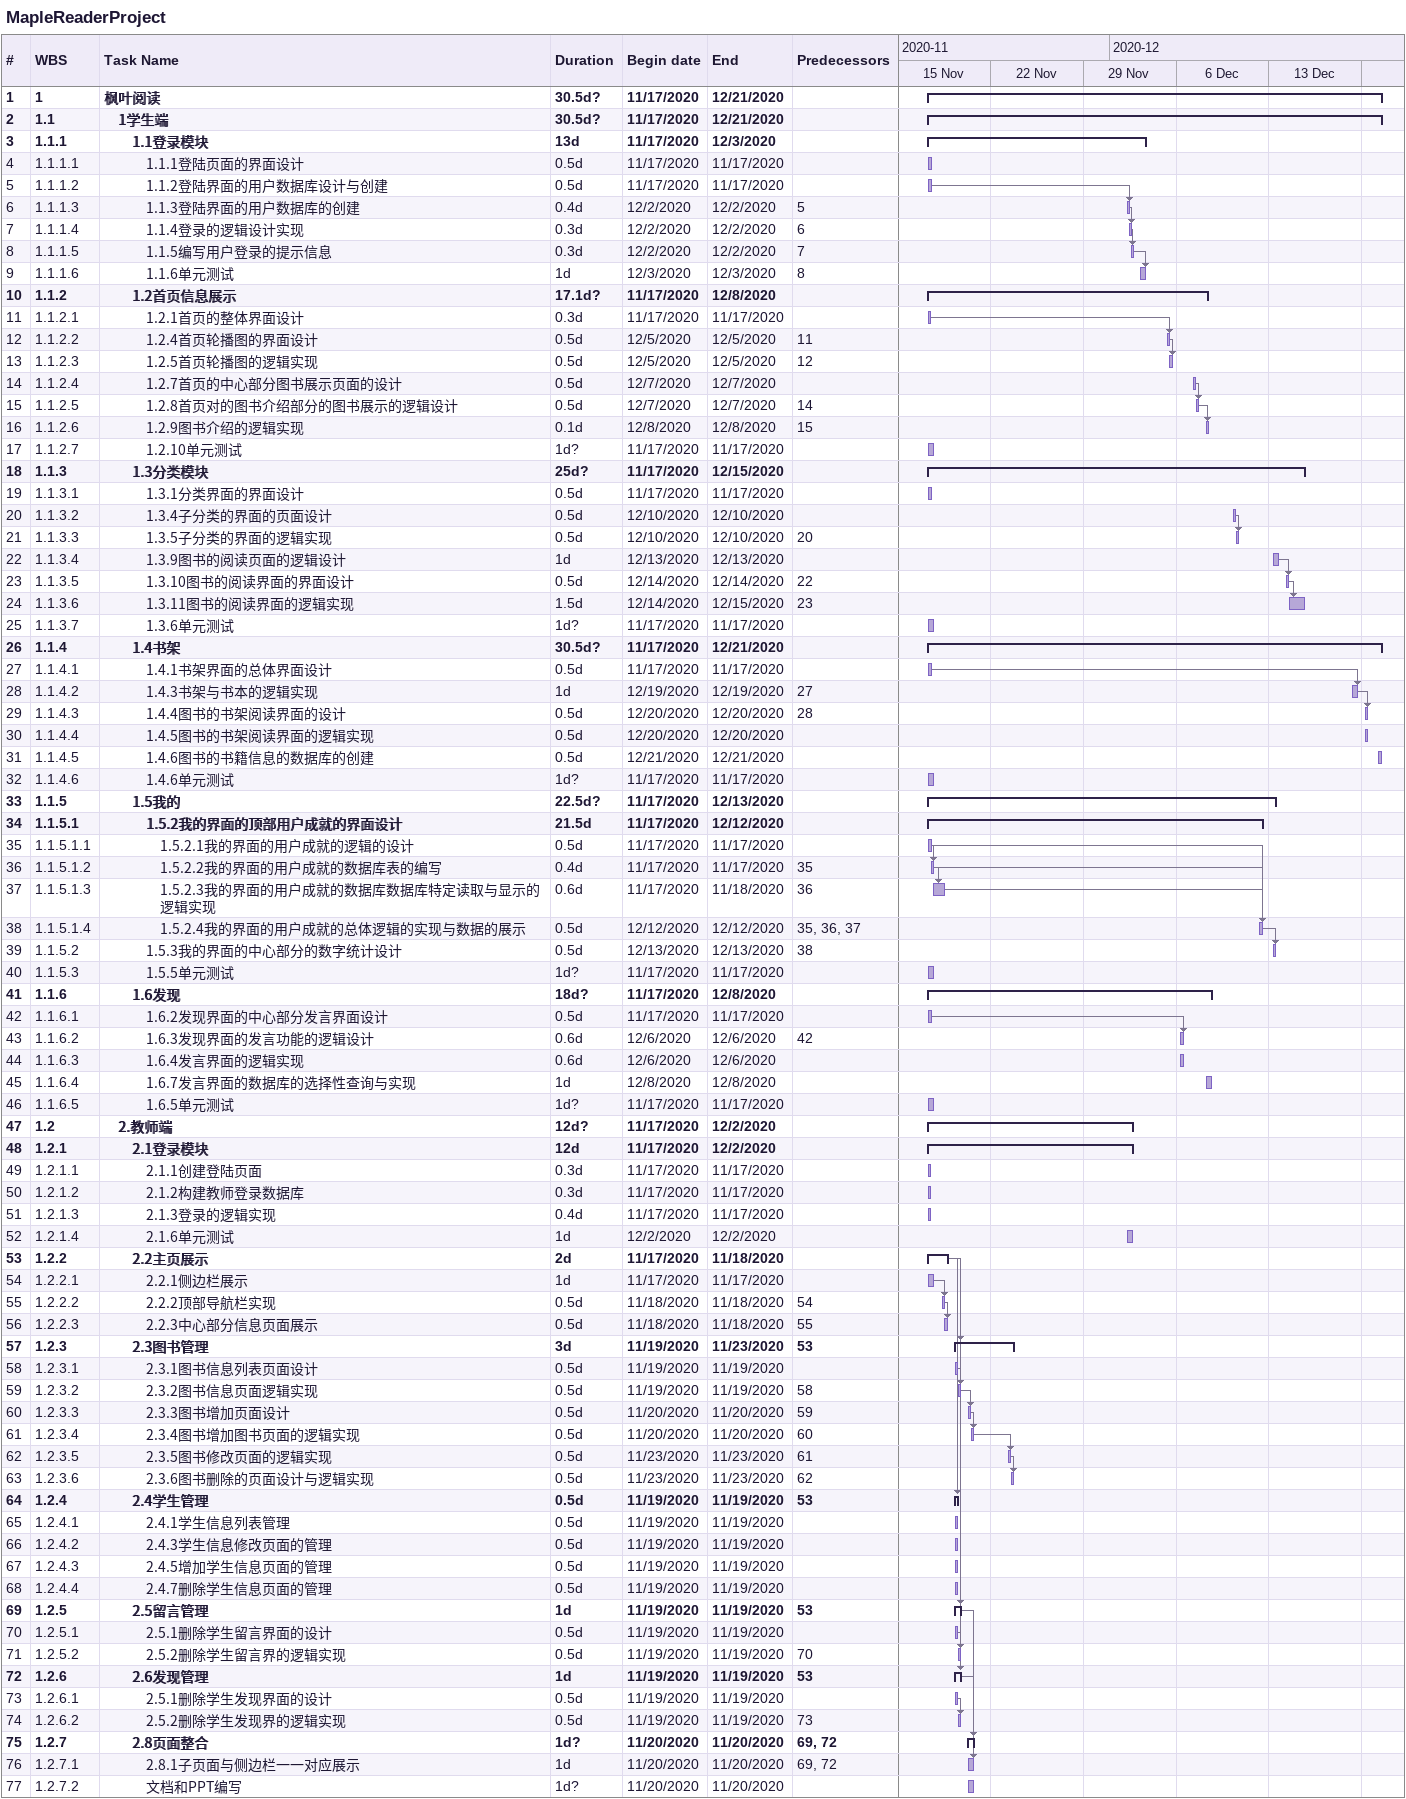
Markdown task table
MapleReaderProject

| ID | WBS | Task | Duration | Start | Finish | Predecessors |
|---|---|---|---|---|---|---|
| 1 | 1 | **枫叶阅读** | 30.5d? | 2020-11-17 | 2020-12-21 |  |
| 2 | 1.1 | **1学生端** | 30.5d? | 2020-11-17 | 2020-12-21 |  |
| 3 | 1.1.1 | **1.1登录模块** | 13d | 2020-11-17 | 2020-12-03 |  |
| 4 | 1.1.1.1 | 1.1.1登陆页面的界面设计 | 0.5d | 2020-11-17 | 2020-11-17 |  |
| 5 | 1.1.1.2 | 1.1.2登陆界面的用户数据库设计与创建 | 0.5d | 2020-11-17 | 2020-11-17 |  |
| 6 | 1.1.1.3 | 1.1.3登陆界面的用户数据库的创建 | 0.4d | 2020-12-02 | 2020-12-02 | 5 |
| 7 | 1.1.1.4 | 1.1.4登录的逻辑设计实现 | 0.3d | 2020-12-02 | 2020-12-02 | 6 |
| 8 | 1.1.1.5 | 1.1.5编写用户登录的提示信息 | 0.3d | 2020-12-02 | 2020-12-02 | 7 |
| 9 | 1.1.1.6 | 1.1.6单元测试 | 1d | 2020-12-03 | 2020-12-03 | 8 |
| 10 | 1.1.2 | **1.2首页信息展示** | 17.1d? | 2020-11-17 | 2020-12-08 |  |
| 11 | 1.1.2.1 | 1.2.1首页的整体界面设计 | 0.3d | 2020-11-17 | 2020-11-17 |  |
| 12 | 1.1.2.2 | 1.2.4首页轮播图的界面设计 | 0.5d | 2020-12-05 | 2020-12-05 | 11 |
| 13 | 1.1.2.3 | 1.2.5首页轮播图的逻辑实现 | 0.5d | 2020-12-05 | 2020-12-05 | 12 |
| 14 | 1.1.2.4 | 1.2.7首页的中心部分图书展示页面的设计 | 0.5d | 2020-12-07 | 2020-12-07 |  |
| 15 | 1.1.2.5 | 1.2.8首页对的图书介绍部分的图书展示的逻辑设计 | 0.5d | 2020-12-07 | 2020-12-07 | 14 |
| 16 | 1.1.2.6 | 1.2.9图书介绍的逻辑实现 | 0.1d | 2020-12-08 | 2020-12-08 | 15 |
| 17 | 1.1.2.7 | 1.2.10单元测试 | 1d? | 2020-11-17 | 2020-11-17 |  |
| 18 | 1.1.3 | **1.3分类模块** | 25d? | 2020-11-17 | 2020-12-15 |  |
| 19 | 1.1.3.1 | 1.3.1分类界面的界面设计 | 0.5d | 2020-11-17 | 2020-11-17 |  |
| 20 | 1.1.3.2 | 1.3.4子分类的界面的页面设计 | 0.5d | 2020-12-10 | 2020-12-10 |  |
| 21 | 1.1.3.3 | 1.3.5子分类的界面的逻辑实现 | 0.5d | 2020-12-10 | 2020-12-10 | 20 |
| 22 | 1.1.3.4 | 1.3.9图书的阅读页面的逻辑设计 | 1d | 2020-12-13 | 2020-12-13 |  |
| 23 | 1.1.3.5 | 1.3.10图书的阅读界面的界面设计 | 0.5d | 2020-12-14 | 2020-12-14 | 22 |
| 24 | 1.1.3.6 | 1.3.11图书的阅读界面的逻辑实现 | 1.5d | 2020-12-14 | 2020-12-15 | 23 |
| 25 | 1.1.3.7 | 1.3.6单元测试 | 1d? | 2020-11-17 | 2020-11-17 |  |
| 26 | 1.1.4 | **1.4书架** | 30.5d? | 2020-11-17 | 2020-12-21 |  |
| 27 | 1.1.4.1 | 1.4.1书架界面的总体界面设计 | 0.5d | 2020-11-17 | 2020-11-17 |  |
| 28 | 1.1.4.2 | 1.4.3书架与书本的逻辑实现 | 1d | 2020-12-19 | 2020-12-19 | 27 |
| 29 | 1.1.4.3 | 1.4.4图书的书架阅读界面的设计 | 0.5d | 2020-12-20 | 2020-12-20 | 28 |
| 30 | 1.1.4.4 | 1.4.5图书的书架阅读界面的逻辑实现 | 0.5d | 2020-12-20 | 2020-12-20 |  |
| 31 | 1.1.4.5 | 1.4.6图书的书籍信息的数据库的创建 | 0.5d | 2020-12-21 | 2020-12-21 |  |
| 32 | 1.1.4.6 | 1.4.6单元测试 | 1d? | 2020-11-17 | 2020-11-17 |  |
| 33 | 1.1.5 | **1.5我的** | 22.5d? | 2020-11-17 | 2020-12-13 |  |
| 34 | 1.1.5.1 | **1.5.2我的界面的顶部用户成就的界面设计** | 21.5d | 2020-11-17 | 2020-12-12 |  |
| 35 | 1.1.5.1.1 | 1.5.2.1我的界面的用户成就的逻辑的设计 | 0.5d | 2020-11-17 | 2020-11-17 |  |
| 36 | 1.1.5.1.2 | 1.5.2.2我的界面的用户成就的数据库表的编写 | 0.4d | 2020-11-17 | 2020-11-17 | 35 |
| 37 | 1.1.5.1.3 | 1.5.2.3我的界面的用户成就的数据库数据库特定读取与显示的逻辑实现 | 0.6d | 2020-11-17 | 2020-11-18 | 36 |
| 38 | 1.1.5.1.4 | 1.5.2.4我的界面的用户成就的总体逻辑的实现与数据的展示 | 0.5d | 2020-12-12 | 2020-12-12 | 35, 36, 37 |
| 39 | 1.1.5.2 | 1.5.3我的界面的中心部分的数字统计设计 | 0.5d | 2020-12-13 | 2020-12-13 | 38 |
| 40 | 1.1.5.3 | 1.5.5单元测试 | 1d? | 2020-11-17 | 2020-11-17 |  |
| 41 | 1.1.6 | **1.6发现** | 18d? | 2020-11-17 | 2020-12-08 |  |
| 42 | 1.1.6.1 | 1.6.2发现界面的中心部分发言界面设计 | 0.5d | 2020-11-17 | 2020-11-17 |  |
| 43 | 1.1.6.2 | 1.6.3发现界面的发言功能的逻辑设计 | 0.6d | 2020-12-06 | 2020-12-06 | 42 |
| 44 | 1.1.6.3 | 1.6.4发言界面的逻辑实现 | 0.6d | 2020-12-06 | 2020-12-06 |  |
| 45 | 1.1.6.4 | 1.6.7发言界面的数据库的选择性查询与实现 | 1d | 2020-12-08 | 2020-12-08 |  |
| 46 | 1.1.6.5 | 1.6.5单元测试 | 1d? | 2020-11-17 | 2020-11-17 |  |
| 47 | 1.2 | **2.教师端** | 12d? | 2020-11-17 | 2020-12-02 |  |
| 48 | 1.2.1 | **2.1登录模块** | 12d | 2020-11-17 | 2020-12-02 |  |
| 49 | 1.2.1.1 | 2.1.1创建登陆页面 | 0.3d | 2020-11-17 | 2020-11-17 |  |
| 50 | 1.2.1.2 | 2.1.2构建教师登录数据库 | 0.3d | 2020-11-17 | 2020-11-17 |  |
| 51 | 1.2.1.3 | 2.1.3登录的逻辑实现 | 0.4d | 2020-11-17 | 2020-11-17 |  |
| 52 | 1.2.1.4 | 2.1.6单元测试 | 1d | 2020-12-02 | 2020-12-02 |  |
| 53 | 1.2.2 | **2.2主页展示** | 2d | 2020-11-17 | 2020-11-18 |  |
| 54 | 1.2.2.1 | 2.2.1侧边栏展示 | 1d | 2020-11-17 | 2020-11-17 |  |
| 55 | 1.2.2.2 | 2.2.2顶部导航栏实现 | 0.5d | 2020-11-18 | 2020-11-18 | 54 |
| 56 | 1.2.2.3 | 2.2.3中心部分信息页面展示 | 0.5d | 2020-11-18 | 2020-11-18 | 55 |
| 57 | 1.2.3 | **2.3图书管理** | 3d | 2020-11-19 | 2020-11-23 | 53 |
| 58 | 1.2.3.1 | 2.3.1图书信息列表页面设计 | 0.5d | 2020-11-19 | 2020-11-19 |  |
| 59 | 1.2.3.2 | 2.3.2图书信息页面逻辑实现 | 0.5d | 2020-11-19 | 2020-11-19 | 58 |
| 60 | 1.2.3.3 | 2.3.3图书增加页面设计 | 0.5d | 2020-11-20 | 2020-11-20 | 59 |
| 61 | 1.2.3.4 | 2.3.4图书增加图书页面的逻辑实现 | 0.5d | 2020-11-20 | 2020-11-20 | 60 |
| 62 | 1.2.3.5 | 2.3.5图书修改页面的逻辑实现 | 0.5d | 2020-11-23 | 2020-11-23 | 61 |
| 63 | 1.2.3.6 | 2.3.6图书删除的页面设计与逻辑实现 | 0.5d | 2020-11-23 | 2020-11-23 | 62 |
| 64 | 1.2.4 | **2.4学生管理** | 0.5d | 2020-11-19 | 2020-11-19 | 53 |
| 65 | 1.2.4.1 | 2.4.1学生信息列表管理 | 0.5d | 2020-11-19 | 2020-11-19 |  |
| 66 | 1.2.4.2 | 2.4.3学生信息修改页面的管理 | 0.5d | 2020-11-19 | 2020-11-19 |  |
| 67 | 1.2.4.3 | 2.4.5增加学生信息页面的管理 | 0.5d | 2020-11-19 | 2020-11-19 |  |
| 68 | 1.2.4.4 | 2.4.7删除学生信息页面的管理 | 0.5d | 2020-11-19 | 2020-11-19 |  |
| 69 | 1.2.5 | **2.5留言管理** | 1d | 2020-11-19 | 2020-11-19 | 53 |
| 70 | 1.2.5.1 | 2.5.1删除学生留言界面的设计 | 0.5d | 2020-11-19 | 2020-11-19 |  |
| 71 | 1.2.5.2 | 2.5.2删除学生留言界的逻辑实现 | 0.5d | 2020-11-19 | 2020-11-19 | 70 |
| 72 | 1.2.6 | **2.6发现管理** | 1d | 2020-11-19 | 2020-11-19 | 53 |
| 73 | 1.2.6.1 | 2.5.1删除学生发现界面的设计 | 0.5d | 2020-11-19 | 2020-11-19 |  |
| 74 | 1.2.6.2 | 2.5.2删除学生发现界的逻辑实现 | 0.5d | 2020-11-19 | 2020-11-19 | 73 |
| 75 | 1.2.7 | **2.8页面整合** | 1d? | 2020-11-20 | 2020-11-20 | 69, 72 |
| 76 | 1.2.7.1 | 2.8.1子页面与侧边栏一一对应展示 | 1d | 2020-11-20 | 2020-11-20 | 69, 72 |
| 77 | 1.2.7.2 | 文档和PPT编写 | 1d? | 2020-11-20 | 2020-11-20 |  |
